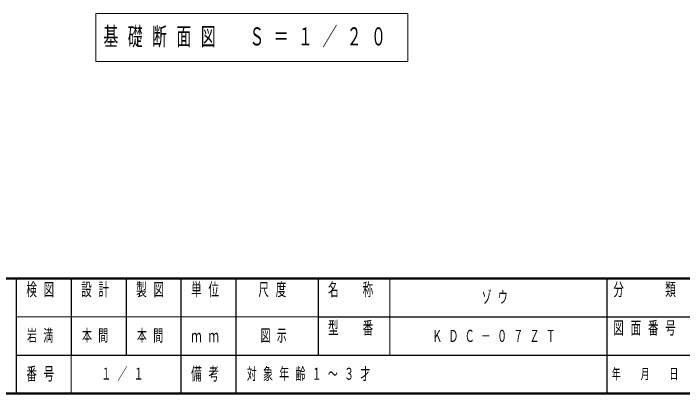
# Model space of a CAD drawing. Units: millimetres on the paper. Extents: x 1295 to 1680, y 0 to 267.
# Drawn here: x 1437 to 1558.8, y 0 to 69.3 of the extents above; entities that cross this region are included whole.
import ezdxf

# ---------------------------------------------------------------- set-up
doc = ezdxf.new("R2010")
doc.units = ezdxf.units.MM
doc.layers.add('1_20', color=7, linetype='Continuous', lineweight=13)
doc.layers.add('NAKAMURA図枠', color=7, linetype='Continuous', lineweight=13)
doc.layers.add('図面情報', color=7, linetype='Continuous')
doc.styles.add('ＭＳ ゴシック', font='')
doc.styles.get('ＭＳ ゴシック').set_extended_font_data('MS Gothic')

msp = doc.modelspace()

# ---------------------------------------------------------------- linework, layer by layer
at = {"layer": '1_20'}
for p, q in [((1451.996, 69.293), (1451.996, 60.493)), ((1508.796, 69.293), (1451.996, 69.293)), ((1508.796, 60.493), (1508.796, 69.293)), ((1451.996, 60.493), (1508.796, 60.493))]:
    msp.add_line(p, q, dxfattribs=at)
at = {"layer": 'NAKAMURA図枠', "lineweight": 50}
for p, q in [((1295, 21), (1680, 21)), ((1295, 0), (1680, 0))]:
    msp.add_line(p, q, dxfattribs=at)
at = {"layer": 'NAKAMURA図枠', "color": 211, "lineweight": 25}
for p, q in [((1437.5, 21), (1437.5, 0)), ((1447.5, 21), (1447.5, 7)), ((1457.5, 21), (1457.5, 7)), ((1467.5, 21), (1467.5, 0)), ((1477.5, 21), (1477.5, 7)), ((1492.5, 21), (1492.5, 7)), ((1545, 21), (1545, 0)), ((1492.5, 14), (1610, 14)), ((1437.5, 7), (1680, 7))]:
    msp.add_line(p, q, dxfattribs=at)
at = {"layer": 'NAKAMURA図枠'}
for p, q in [((1505.5, 21), (1505.5, 7)), ((1437.5, 14), (1492.5, 14)), ((1447.5, 7), (1447.5, 0))]:
    msp.add_line(p, q, dxfattribs=at)
at = {"layer": 'NAKAMURA図枠', "lineweight": 25}
msp.add_line((1477.5, 7), (1477.5, 0), dxfattribs=at)

# ---------------------------------------------------------------- texts
at = {"layer": '1_20', "insert": (1453.396, 64.893), "char_height": 3.299, "attachment_point": 4, "style": 'ＭＳ ゴシック'}
msp.add_mtext('\\T1.64;\\W0.6;基礎断面図\u3000Ｓ＝１／２０', dxfattribs=at)
at = {"layer": 'NAKAMURA図枠', "color": 4, "style": 'ＭＳ ゴシック'}
for s, insert, char_height, attachment_point in [('\\T1.64;\\W0.6;検図', (1442.5, 20.167), 2.346, 2), ('\\T1.64;\\W0.6;設計', (1452.5, 20.167), 2.346, 2), ('\\T1.64;\\W0.6;製図', (1462.5, 20.167), 2.346, 2), ('\\T1.64;\\W0.6;単位', (1472.5, 20.167), 2.346, 2), ('\\T1.64;\\W0.6;尺度', (1484.75, 20.167), 2.346, 2), ('\\T1.64;\\W0.6;名\u3000称', (1499, 20.167), 2.346, 2), ('\\T1.64;\\W0.6;分\u3000\u3000類', (1552.5, 20.167), 2.346, 2), ('\\T1.64;\\W0.6;型\u3000番', (1499, 13.167), 2.346, 2), ('\\T1.64;\\W0.6;図面番号', (1552.5, 13.167), 2.346, 2), ('\\T1.64;\\W0.6;ｍｍ', (1472.5, 10.5), 2.346, 5), ('\\T1.64;\\W0.6;番号', (1442.5, 3.5), 2.346, 5), ('\\T1.64;\\W0.6;備考', (1472.5, 3.5), 2.346, 5), ('\\T1.64;\\W0.6;年\u3000月\u3000日', (1552.5, 3.5), 1.906, 5)]:
    msp.add_mtext(s, dxfattribs=dict(at, insert=insert, char_height=char_height, attachment_point=attachment_point))
at = {"layer": '図面情報', "char_height": 2.199, "attachment_point": 4, "style": 'ＭＳ ゴシック'}
for s, insert in [('\\T1.64;\\W0.6;ゾウ', (1522.25, 17.5)), ('\\T1.64;\\W0.6;岩満', (1439.5, 10.5)), ('\\T1.64;\\W0.6;本間', (1449.5, 10.5)), ('\\T1.64;\\W0.6;本間', (1459.5, 10.5)), ('\\T1.64;\\W0.6;図示', (1482, 10.5)), ('\\T1.64;\\W0.6;ＫＤＣ－０７ＺＴ', (1513.25, 10.5)), ('\\T1.64;\\W0.6;１／１', (1453, 3.5)), ('\\T1.64;\\W0.6;対象年齢１～３才', (1479.5, 3.5))]:
    msp.add_mtext(s, dxfattribs=dict(at, insert=insert))

doc.saveas('drawing.dxf')
